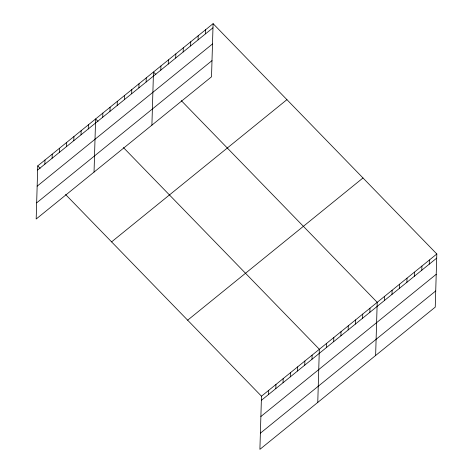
<?xml version="1.0" encoding="UTF-8"?>
<svg xmlns="http://www.w3.org/2000/svg" width="473" height="473" viewBox="0 0 473 473"><rect width="100%" height="100%" fill="white"/><g stroke="black" fill="none" stroke-linecap="round" stroke-linejoin="round"><path stroke-width="0.71" d="M37.757 165.875L36.179 219.023L211.52 76.803L213.098 23.65L37.757 165.875L40.152 168.341M44.864 164.149L44.988 160.01M52.101 158.284L52.219 154.139M59.332 152.418L59.456 148.274M66.563 146.553L66.687 142.408M73.8 140.682L73.918 136.537M81.031 134.817L81.155 130.672M88.262 128.952L88.386 124.807M94.044 172.089L95.617 118.942L98.017 121.407M102.73 117.215L102.854 113.071M109.961 111.35L110.085 107.205M117.192 105.485L117.316 101.34M124.429 99.62L124.553 95.475M131.66 93.749L131.784 89.604M138.891 87.883L139.015 83.739M146.127 82.018L146.246 77.874M151.904 125.156L153.483 72.008L155.877 74.474M160.808 70.105L160.932 65.96M168.264 64.062L168.388 59.917M175.714 58.019L175.838 53.875M183.163 51.971L183.288 47.826M190.619 45.928L190.743 41.784M198.069 39.886L198.193 35.741M205.524 33.837L205.643 29.693M65.564 194.498L261.48 396.197L259.902 449.35L435.243 307.125L436.821 253.977L213.098 23.65M268.593 394.476L268.711 390.331M275.824 388.611L275.948 384.466M283.055 382.746L283.179 378.601M290.286 376.875L290.41 372.73M297.523 371.009L297.647 366.865M304.754 365.144L304.878 361M311.985 359.279L312.109 355.134M317.767 402.417L319.34 349.263L123.423 147.564M326.453 347.543L326.577 343.398M333.684 341.677L333.808 337.533M340.921 335.812L341.039 331.668M348.152 329.941L348.276 325.796M355.383 324.076L355.507 319.931M362.62 318.211L362.738 314.066M369.851 312.34L369.975 308.201M375.627 355.483L377.206 302.33L181.289 100.631M384.537 300.432L384.655 296.287M391.987 294.389L392.111 290.245M399.437 288.341L399.561 284.196M406.892 282.298L407.011 278.154M414.342 276.256L414.466 272.111M421.792 270.207L421.916 266.062M429.248 264.165L429.372 260.02M37.633 170.02L212.974 27.795M37.154 186.191L212.495 43.965M36.658 202.852L211.999 60.627M111.587 241.88L286.928 99.655M187.651 320.191L362.992 177.966M261.48 396.197L436.821 253.977M261.356 400.341L436.697 258.122M260.877 416.518L436.218 274.293M260.381 433.179L435.722 290.954"/></g></svg>
